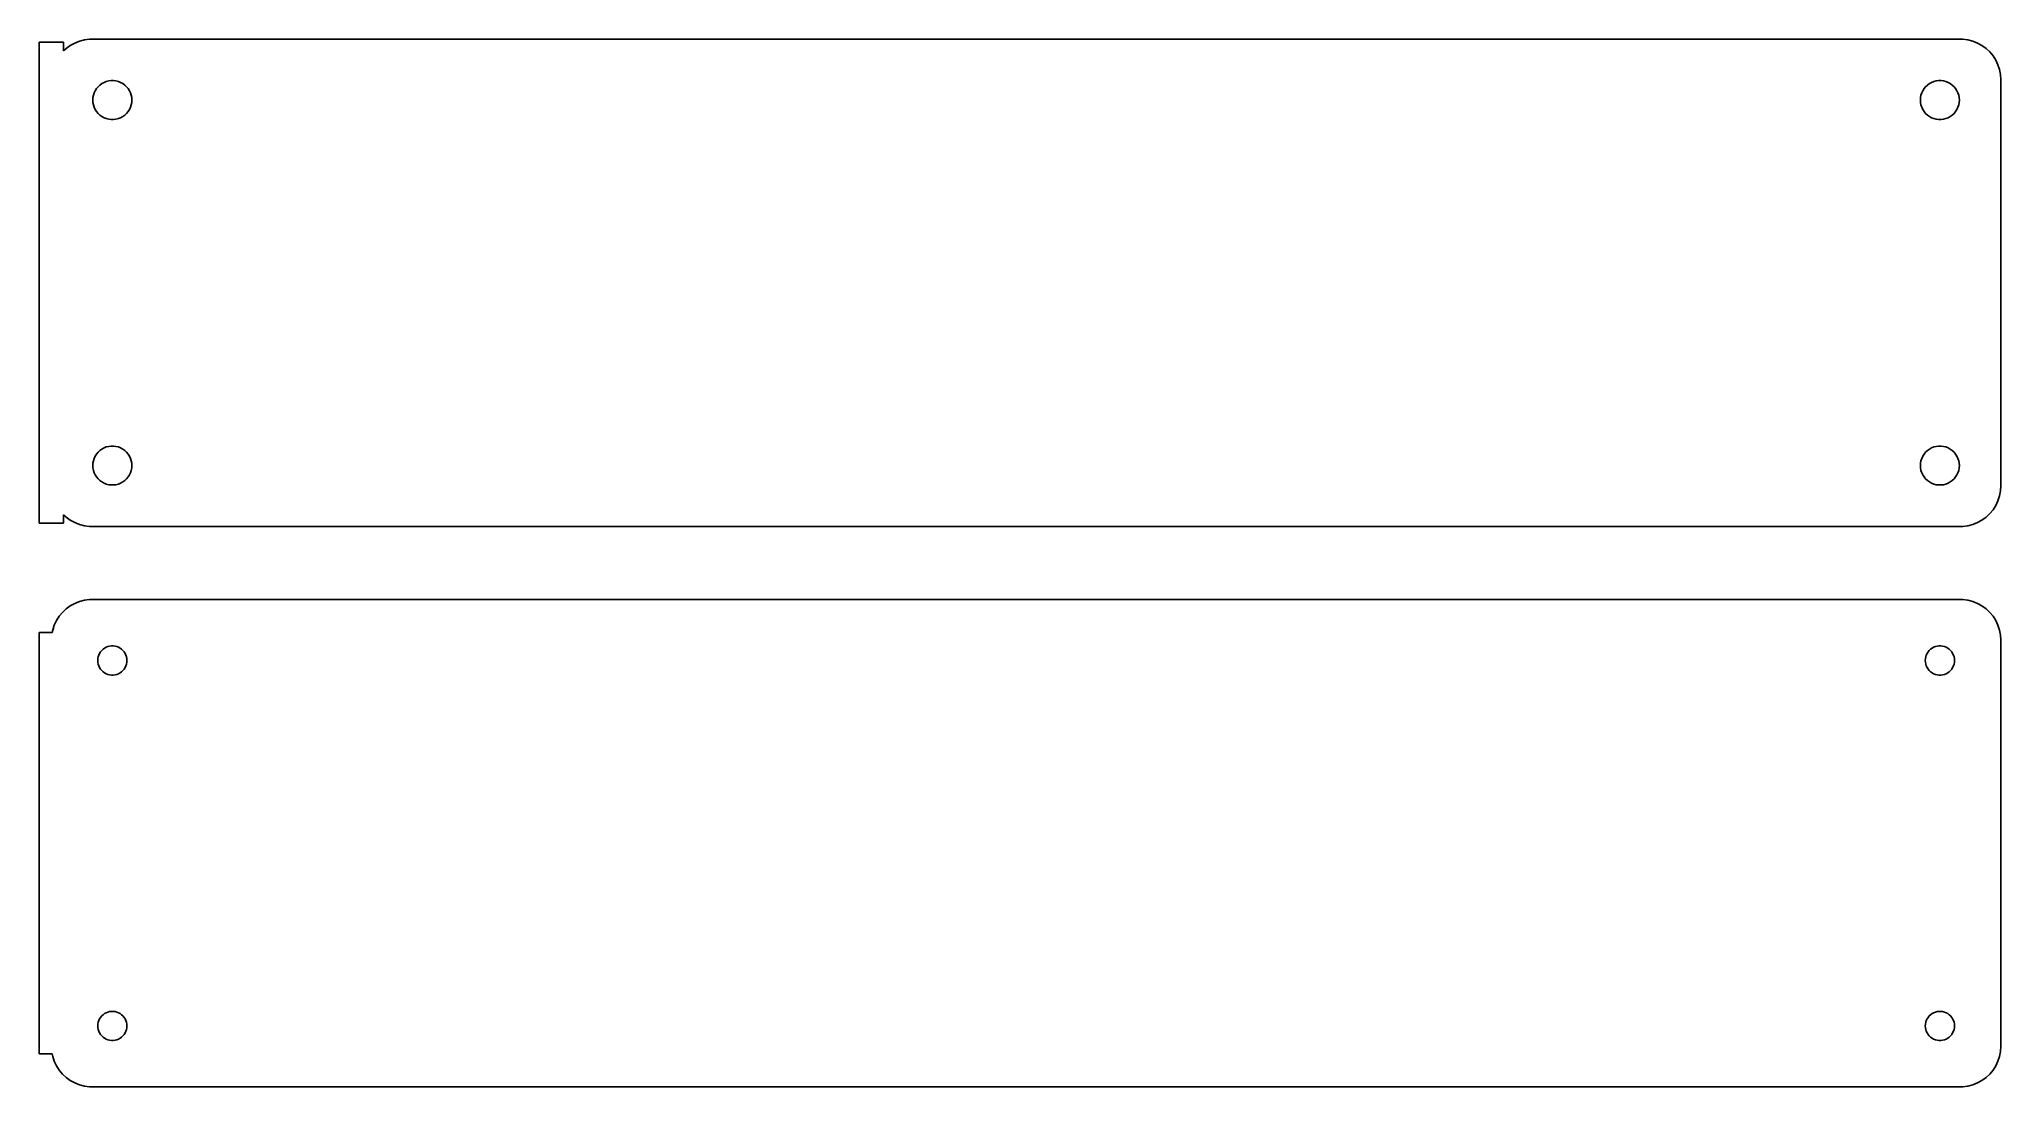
# Model space of a CAD drawing. Header units: metres. Extents: x -122 to 120, y 39 to 168.
import ezdxf

# ---------------------------------------------------------------- set-up
doc = ezdxf.new("R2010")
doc.units = ezdxf.units.M

msp = doc.modelspace()

# ---------------------------------------------------------------- linework, layer by layer
for p, q in [((-118.5, 167.615), (-121.5, 167.615)), ((-121.5, 167.615), (-121.5, 108.385)), ((-118.5, 166.559), (-118.5, 167.615)), ((-118.187, 166.853), (-118.5, 166.559)), ((-117.679, 167.222), (-118.187, 166.853)), ((-117.129, 167.524), (-117.679, 167.222)), ((-116.545, 167.755), (-117.129, 167.524)), ((-115.937, 167.911), (-116.545, 167.755)), ((-115.314, 167.99), (-115.937, 167.911)), ((115.314, 167.99), (-115.314, 167.99)), ((115.937, 167.911), (115.314, 167.99)), ((116.545, 167.755), (115.937, 167.911)), ((117.129, 167.524), (116.545, 167.755)), ((117.679, 167.222), (117.129, 167.524)), ((118.187, 166.853), (117.679, 167.222)), ((118.645, 166.423), (118.187, 166.853)), ((119.045, 165.939), (118.645, 166.423)), ((119.382, 165.409), (119.045, 165.939)), ((119.649, 164.841), (119.382, 165.409)), ((119.843, 164.243), (119.649, 164.841)), ((119.961, 163.627), (119.843, 164.243)), ((-114.603, 161.656), (-114.442, 161.911)), ((-114.442, 161.911), (-114.25, 162.143)), ((-114.25, 162.143), (-114.03, 162.349)), ((-114.03, 162.349), (-113.786, 162.526)), ((-113.786, 162.526), (-113.522, 162.672)), ((-113.522, 162.672), (-113.242, 162.783)), ((-113.242, 162.783), (-112.95, 162.857)), ((-112.95, 162.857), (-112.651, 162.895)), ((-112.651, 162.895), (-112.349, 162.895)), ((-112.349, 162.895), (-112.05, 162.857)), ((-112.05, 162.857), (-111.758, 162.783)), ((-111.758, 162.783), (-111.478, 162.672)), ((-111.478, 162.672), (-111.214, 162.526)), ((-111.214, 162.526), (-110.97, 162.349)), ((-110.97, 162.349), (-110.75, 162.143)), ((-110.75, 162.143), (-110.558, 161.911)), ((-110.558, 161.911), (-110.397, 161.656)), ((110.397, 161.656), (110.558, 161.911)), ((110.558, 161.911), (110.75, 162.143)), ((110.75, 162.143), (110.97, 162.349)), ((110.97, 162.349), (111.214, 162.526)), ((111.214, 162.526), (111.478, 162.672)), ((111.478, 162.672), (111.758, 162.783)), ((111.758, 162.783), (112.05, 162.857)), ((112.05, 162.857), (112.349, 162.895)), ((112.349, 162.895), (112.651, 162.895)), ((112.651, 162.895), (112.95, 162.857)), ((112.95, 162.857), (113.242, 162.783)), ((113.242, 162.783), (113.522, 162.672)), ((113.522, 162.672), (113.786, 162.526)), ((113.786, 162.526), (114.03, 162.349)), ((114.03, 162.349), (114.25, 162.143)), ((114.25, 162.143), (114.442, 161.911)), ((114.442, 161.911), (114.603, 161.656)), ((120, 163), (119.961, 163.627)), ((120, 113), (120, 163)), ((-114.9, 160.5), (-114.881, 160.801)), ((-114.881, 160.199), (-114.9, 160.5)), ((-114.881, 160.801), (-114.825, 161.097)), ((-114.825, 159.903), (-114.881, 160.199)), ((-114.825, 161.097), (-114.731, 161.383)), ((-114.731, 159.617), (-114.825, 159.903)), ((-114.731, 161.383), (-114.603, 161.656)), ((-114.603, 159.344), (-114.731, 159.617)), ((-110.397, 161.656), (-110.269, 161.383)), ((-110.269, 159.617), (-110.397, 159.344)), ((-110.269, 161.383), (-110.175, 161.097)), ((-110.175, 159.903), (-110.269, 159.617)), ((-110.175, 161.097), (-110.119, 160.801)), ((-110.119, 160.199), (-110.175, 159.903)), ((-110.119, 160.801), (-110.1, 160.5)), ((-110.1, 160.5), (-110.119, 160.199)), ((110.1, 160.5), (110.119, 160.801)), ((110.119, 160.199), (110.1, 160.5)), ((110.119, 160.801), (110.175, 161.097)), ((110.175, 159.903), (110.119, 160.199)), ((110.175, 161.097), (110.269, 161.383)), ((110.269, 159.617), (110.175, 159.903)), ((110.269, 161.383), (110.397, 161.656)), ((110.397, 159.344), (110.269, 159.617)), ((114.603, 161.656), (114.731, 161.383)), ((114.731, 159.617), (114.603, 159.344)), ((114.731, 161.383), (114.825, 161.097)), ((114.825, 159.903), (114.731, 159.617)), ((114.825, 161.097), (114.881, 160.801)), ((114.881, 160.199), (114.825, 159.903)), ((114.881, 160.801), (114.9, 160.5)), ((114.9, 160.5), (114.881, 160.199)), ((-114.442, 159.089), (-114.603, 159.344)), ((-114.25, 158.857), (-114.442, 159.089)), ((-114.03, 158.651), (-114.25, 158.857)), ((-113.786, 158.474), (-114.03, 158.651)), ((-113.522, 158.328), (-113.786, 158.474)), ((-113.242, 158.217), (-113.522, 158.328)), ((-112.95, 158.143), (-113.242, 158.217)), ((-112.651, 158.105), (-112.95, 158.143)), ((-112.349, 158.105), (-112.651, 158.105)), ((-112.05, 158.143), (-112.349, 158.105)), ((-111.758, 158.217), (-112.05, 158.143)), ((-111.478, 158.328), (-111.758, 158.217)), ((-111.214, 158.474), (-111.478, 158.328)), ((-110.97, 158.651), (-111.214, 158.474)), ((-110.75, 158.857), (-110.97, 158.651)), ((-110.558, 159.089), (-110.75, 158.857)), ((-110.397, 159.344), (-110.558, 159.089)), ((110.558, 159.089), (110.397, 159.344)), ((110.75, 158.857), (110.558, 159.089)), ((110.97, 158.651), (110.75, 158.857)), ((111.214, 158.474), (110.97, 158.651)), ((111.478, 158.328), (111.214, 158.474)), ((111.758, 158.217), (111.478, 158.328)), ((112.05, 158.143), (111.758, 158.217)), ((112.349, 158.105), (112.05, 158.143)), ((112.651, 158.105), (112.349, 158.105)), ((112.95, 158.143), (112.651, 158.105)), ((113.242, 158.217), (112.95, 158.143)), ((113.522, 158.328), (113.242, 158.217)), ((113.786, 158.474), (113.522, 158.328)), ((114.03, 158.651), (113.786, 158.474)), ((114.25, 158.857), (114.03, 158.651)), ((114.442, 159.089), (114.25, 158.857)), ((114.603, 159.344), (114.442, 159.089)), ((-114.881, 115.801), (-114.825, 116.097)), ((-114.825, 116.097), (-114.731, 116.383)), ((-114.731, 116.383), (-114.603, 116.656)), ((-114.603, 116.656), (-114.442, 116.911)), ((-114.442, 116.911), (-114.25, 117.143)), ((-114.25, 117.143), (-114.03, 117.349)), ((-114.03, 117.349), (-113.786, 117.526)), ((-113.786, 117.526), (-113.522, 117.672)), ((-113.522, 117.672), (-113.242, 117.783)), ((-113.242, 117.783), (-112.95, 117.857)), ((-112.95, 117.857), (-112.651, 117.895)), ((-112.651, 117.895), (-112.349, 117.895)), ((-112.349, 117.895), (-112.05, 117.857)), ((-112.05, 117.857), (-111.758, 117.783)), ((-111.758, 117.783), (-111.478, 117.672)), ((-111.478, 117.672), (-111.214, 117.526)), ((-111.214, 117.526), (-110.97, 117.349)), ((-110.97, 117.349), (-110.75, 117.143)), ((-110.75, 117.143), (-110.558, 116.911)), ((-110.558, 116.911), (-110.397, 116.656)), ((-110.397, 116.656), (-110.269, 116.383)), ((-110.269, 116.383), (-110.175, 116.097)), ((-110.175, 116.097), (-110.119, 115.801)), ((110.119, 115.801), (110.175, 116.097)), ((110.175, 116.097), (110.269, 116.383)), ((110.269, 116.383), (110.397, 116.656)), ((110.397, 116.656), (110.558, 116.911)), ((110.558, 116.911), (110.75, 117.143)), ((110.75, 117.143), (110.97, 117.349)), ((110.97, 117.349), (111.214, 117.526)), ((111.214, 117.526), (111.478, 117.672)), ((111.478, 117.672), (111.758, 117.783)), ((111.758, 117.783), (112.05, 117.857)), ((112.05, 117.857), (112.349, 117.895)), ((112.349, 117.895), (112.651, 117.895)), ((112.651, 117.895), (112.95, 117.857)), ((112.95, 117.857), (113.242, 117.783)), ((113.242, 117.783), (113.522, 117.672)), ((113.522, 117.672), (113.786, 117.526)), ((113.786, 117.526), (114.03, 117.349)), ((114.03, 117.349), (114.25, 117.143)), ((114.25, 117.143), (114.442, 116.911)), ((114.442, 116.911), (114.603, 116.656)), ((114.603, 116.656), (114.731, 116.383)), ((114.731, 116.383), (114.825, 116.097)), ((114.825, 116.097), (114.881, 115.801)), ((-114.9, 115.5), (-114.881, 115.801)), ((-114.881, 115.199), (-114.9, 115.5)), ((-114.825, 114.903), (-114.881, 115.199)), ((-114.731, 114.617), (-114.825, 114.903)), ((-114.603, 114.344), (-114.731, 114.617)), ((-114.442, 114.089), (-114.603, 114.344)), ((-114.25, 113.857), (-114.442, 114.089)), ((-114.03, 113.651), (-114.25, 113.857)), ((-113.786, 113.474), (-114.03, 113.651)), ((-110.97, 113.651), (-111.214, 113.474)), ((-110.75, 113.857), (-110.97, 113.651)), ((-110.558, 114.089), (-110.75, 113.857)), ((-110.397, 114.344), (-110.558, 114.089)), ((-110.269, 114.617), (-110.397, 114.344)), ((-110.175, 114.903), (-110.269, 114.617)), ((-110.119, 115.199), (-110.175, 114.903)), ((-110.119, 115.801), (-110.1, 115.5)), ((-110.1, 115.5), (-110.119, 115.199)), ((110.1, 115.5), (110.119, 115.801)), ((110.119, 115.199), (110.1, 115.5)), ((110.175, 114.903), (110.119, 115.199)), ((110.269, 114.617), (110.175, 114.903)), ((110.397, 114.344), (110.269, 114.617)), ((110.558, 114.089), (110.397, 114.344)), ((110.75, 113.857), (110.558, 114.089)), ((110.97, 113.651), (110.75, 113.857)), ((111.214, 113.474), (110.97, 113.651)), ((114.03, 113.651), (113.786, 113.474)), ((114.25, 113.857), (114.03, 113.651)), ((114.442, 114.089), (114.25, 113.857)), ((114.603, 114.344), (114.442, 114.089)), ((114.731, 114.617), (114.603, 114.344)), ((114.825, 114.903), (114.731, 114.617)), ((114.881, 115.199), (114.825, 114.903)), ((114.881, 115.801), (114.9, 115.5)), ((114.9, 115.5), (114.881, 115.199)), ((-113.522, 113.328), (-113.786, 113.474)), ((-113.242, 113.217), (-113.522, 113.328)), ((-112.95, 113.143), (-113.242, 113.217)), ((-112.651, 113.105), (-112.95, 113.143)), ((-112.349, 113.105), (-112.651, 113.105)), ((-112.05, 113.143), (-112.349, 113.105)), ((-111.758, 113.217), (-112.05, 113.143)), ((-111.478, 113.328), (-111.758, 113.217)), ((-111.214, 113.474), (-111.478, 113.328)), ((111.478, 113.328), (111.214, 113.474)), ((111.758, 113.217), (111.478, 113.328)), ((112.05, 113.143), (111.758, 113.217)), ((112.349, 113.105), (112.05, 113.143)), ((112.651, 113.105), (112.349, 113.105)), ((112.95, 113.143), (112.651, 113.105)), ((113.242, 113.217), (112.95, 113.143)), ((113.522, 113.328), (113.242, 113.217)), ((113.786, 113.474), (113.522, 113.328)), ((119.382, 110.591), (119.649, 111.159)), ((119.649, 111.159), (119.843, 111.757)), ((119.843, 111.757), (119.961, 112.373)), ((119.961, 112.373), (120, 113)), ((-118.5, 108.385), (-118.5, 109.441)), ((-118.5, 109.441), (-118.187, 109.147)), ((-118.187, 109.147), (-117.679, 108.778)), ((-117.679, 108.778), (-117.129, 108.476)), ((117.129, 108.476), (117.679, 108.778)), ((117.679, 108.778), (118.187, 109.147)), ((118.187, 109.147), (118.645, 109.577)), ((118.645, 109.577), (119.045, 110.061)), ((119.045, 110.061), (119.382, 110.591)), ((-121.5, 108.385), (-118.5, 108.385)), ((-117.129, 108.476), (-116.545, 108.245)), ((-116.545, 108.245), (-115.937, 108.089)), ((-115.937, 108.089), (-115.314, 108.01)), ((-115.314, 108.01), (115.314, 108.01)), ((115.314, 108.01), (115.937, 108.089)), ((115.937, 108.089), (116.545, 108.245)), ((116.545, 108.245), (117.129, 108.476)), ((-119.045, 96.9389), (-119.382, 96.4088)), ((-118.645, 97.4227), (-119.045, 96.9389)), ((-118.187, 97.8526), (-118.645, 97.4227)), ((-117.679, 98.2216), (-118.187, 97.8526)), ((-117.129, 98.5241), (-117.679, 98.2216)), ((-116.545, 98.7553), (-117.129, 98.5241)), ((-115.937, 98.9114), (-116.545, 98.7553)), ((-115.314, 98.9901), (-115.937, 98.9114)), ((115.314, 98.9901), (-115.314, 98.9901)), ((115.937, 98.9114), (115.314, 98.9901)), ((116.545, 98.7553), (115.937, 98.9114)), ((117.129, 98.5241), (116.545, 98.7553)), ((117.679, 98.2216), (117.129, 98.5241)), ((118.187, 97.8526), (117.679, 98.2216)), ((118.645, 97.4227), (118.187, 97.8526)), ((119.045, 96.9389), (118.645, 97.4227)), ((119.382, 96.4088), (119.045, 96.9389)), ((-119.9, 94.9442), (-121.5, 94.9442)), ((-121.5, 94.9442), (-121.5, 43.0558)), ((-119.843, 95.2434), (-119.9, 94.9442)), ((-119.649, 95.8406), (-119.843, 95.2434)), ((-119.382, 96.4088), (-119.649, 95.8406)), ((119.649, 95.8406), (119.382, 96.4088)), ((119.843, 95.2434), (119.649, 95.8406)), ((119.961, 94.6267), (119.843, 95.2434)), ((120, 94), (119.961, 94.6267)), ((-114.286, 91.7256), (-114.243, 91.9476)), ((-114.243, 91.9476), (-114.174, 92.1626)), ((-114.174, 92.1626), (-114.077, 92.3672)), ((-114.077, 92.3672), (-113.956, 92.558)), ((-113.956, 92.558), (-113.812, 92.7322)), ((-113.812, 92.7322), (-113.647, 92.8869)), ((-113.647, 92.8869), (-113.464, 93.0198)), ((-113.464, 93.0198), (-113.266, 93.1287)), ((-113.266, 93.1287), (-113.056, 93.2119)), ((-113.056, 93.2119), (-112.837, 93.2681)), ((-112.837, 93.2681), (-112.613, 93.2964)), ((-112.613, 93.2964), (-112.387, 93.2964)), ((-112.387, 93.2964), (-112.163, 93.2681)), ((-112.163, 93.2681), (-111.944, 93.2119)), ((-111.944, 93.2119), (-111.734, 93.1287)), ((-111.734, 93.1287), (-111.536, 93.0198)), ((-111.536, 93.0198), (-111.353, 92.8869)), ((-111.353, 92.8869), (-111.188, 92.7322)), ((-111.188, 92.7322), (-111.044, 92.558)), ((-111.044, 92.558), (-110.923, 92.3672)), ((-110.923, 92.3672), (-110.826, 92.1626)), ((-110.826, 92.1626), (-110.757, 91.9476)), ((-110.757, 91.9476), (-110.714, 91.7256)), ((110.714, 91.7256), (110.757, 91.9476)), ((110.757, 91.9476), (110.826, 92.1626)), ((110.826, 92.1626), (110.923, 92.3672)), ((110.923, 92.3672), (111.044, 92.558)), ((111.044, 92.558), (111.188, 92.7322)), ((111.188, 92.7322), (111.353, 92.8869)), ((111.353, 92.8869), (111.536, 93.0198)), ((111.536, 93.0198), (111.734, 93.1287)), ((111.734, 93.1287), (111.944, 93.2119)), ((111.944, 93.2119), (112.163, 93.2681)), ((112.163, 93.2681), (112.387, 93.2964)), ((112.387, 93.2964), (112.613, 93.2964)), ((112.613, 93.2964), (112.837, 93.2681)), ((112.837, 93.2681), (113.056, 93.2119)), ((113.056, 93.2119), (113.266, 93.1287)), ((113.266, 93.1287), (113.464, 93.0198)), ((113.464, 93.0198), (113.647, 92.8869)), ((113.647, 92.8869), (113.812, 92.7322)), ((113.812, 92.7322), (113.956, 92.558)), ((113.956, 92.558), (114.077, 92.3672)), ((114.077, 92.3672), (114.174, 92.1626)), ((114.174, 92.1626), (114.243, 91.9476)), ((114.243, 91.9476), (114.286, 91.7256)), ((120, 44), (120, 94)), ((-114.3, 91.5), (-114.286, 91.7256)), ((-114.286, 91.2744), (-114.3, 91.5)), ((-114.243, 91.0524), (-114.286, 91.2744)), ((-114.174, 90.8374), (-114.243, 91.0524)), ((-114.077, 90.6328), (-114.174, 90.8374)), ((-113.956, 90.442), (-114.077, 90.6328)), ((-113.812, 90.2678), (-113.956, 90.442)), ((-113.647, 90.1131), (-113.812, 90.2678)), ((-113.464, 89.9802), (-113.647, 90.1131)), ((-113.266, 89.8713), (-113.464, 89.9802)), ((-113.056, 89.7881), (-113.266, 89.8713)), ((-112.837, 89.7319), (-113.056, 89.7881)), ((-112.613, 89.7036), (-112.837, 89.7319)), ((-112.387, 89.7036), (-112.613, 89.7036)), ((-112.163, 89.7319), (-112.387, 89.7036)), ((-111.944, 89.7881), (-112.163, 89.7319)), ((-111.734, 89.8713), (-111.944, 89.7881)), ((-111.536, 89.9802), (-111.734, 89.8713)), ((-111.353, 90.1131), (-111.536, 89.9802)), ((-111.188, 90.2678), (-111.353, 90.1131)), ((-111.044, 90.442), (-111.188, 90.2678)), ((-110.923, 90.6328), (-111.044, 90.442)), ((-110.826, 90.8374), (-110.923, 90.6328)), ((-110.757, 91.0524), (-110.826, 90.8374)), ((-110.714, 91.2744), (-110.757, 91.0524)), ((-110.714, 91.7256), (-110.7, 91.5)), ((-110.7, 91.5), (-110.714, 91.2744)), ((110.7, 91.5), (110.714, 91.7256)), ((110.714, 91.2744), (110.7, 91.5)), ((110.757, 91.0524), (110.714, 91.2744)), ((110.826, 90.8374), (110.757, 91.0524)), ((110.923, 90.6328), (110.826, 90.8374)), ((111.044, 90.442), (110.923, 90.6328)), ((111.188, 90.2678), (111.044, 90.442)), ((111.353, 90.1131), (111.188, 90.2678)), ((111.536, 89.9802), (111.353, 90.1131)), ((111.734, 89.8713), (111.536, 89.9802)), ((111.944, 89.7881), (111.734, 89.8713)), ((112.163, 89.7319), (111.944, 89.7881)), ((112.387, 89.7036), (112.163, 89.7319)), ((112.613, 89.7036), (112.387, 89.7036)), ((112.837, 89.7319), (112.613, 89.7036)), ((113.056, 89.7881), (112.837, 89.7319)), ((113.266, 89.8713), (113.056, 89.7881)), ((113.464, 89.9802), (113.266, 89.8713)), ((113.647, 90.1131), (113.464, 89.9802)), ((113.812, 90.2678), (113.647, 90.1131)), ((113.956, 90.442), (113.812, 90.2678)), ((114.077, 90.6328), (113.956, 90.442)), ((114.174, 90.8374), (114.077, 90.6328)), ((114.243, 91.0524), (114.174, 90.8374)), ((114.286, 91.2744), (114.243, 91.0524)), ((114.286, 91.7256), (114.3, 91.5)), ((114.3, 91.5), (114.286, 91.2744)), ((-114.3, 46.5), (-114.286, 46.7256)), ((-114.286, 46.2744), (-114.3, 46.5)), ((-114.286, 46.7256), (-114.243, 46.9476)), ((-114.243, 46.0524), (-114.286, 46.2744)), ((-114.243, 46.9476), (-114.174, 47.1626)), ((-114.174, 45.8374), (-114.243, 46.0524)), ((-114.174, 47.1626), (-114.077, 47.3672)), ((-114.077, 47.3672), (-113.956, 47.558)), ((-113.956, 47.558), (-113.812, 47.7322)), ((-113.812, 47.7322), (-113.647, 47.8869)), ((-113.647, 47.8869), (-113.464, 48.0198)), ((-113.464, 48.0198), (-113.266, 48.1287)), ((-113.266, 48.1287), (-113.056, 48.2119)), ((-113.056, 48.2119), (-112.837, 48.2681)), ((-112.837, 48.2681), (-112.613, 48.2964)), ((-112.613, 48.2964), (-112.387, 48.2964)), ((-112.387, 48.2964), (-112.163, 48.2681)), ((-112.163, 48.2681), (-111.944, 48.2119)), ((-111.944, 48.2119), (-111.734, 48.1287)), ((-111.734, 48.1287), (-111.536, 48.0198)), ((-111.536, 48.0198), (-111.353, 47.8869)), ((-111.353, 47.8869), (-111.188, 47.7322)), ((-111.188, 47.7322), (-111.044, 47.558)), ((-111.044, 47.558), (-110.923, 47.3672)), ((-110.923, 47.3672), (-110.826, 47.1626)), ((-110.826, 47.1626), (-110.757, 46.9476)), ((-110.757, 46.0524), (-110.826, 45.8374)), ((-110.757, 46.9476), (-110.714, 46.7256)), ((-110.714, 46.2744), (-110.757, 46.0524)), ((-110.714, 46.7256), (-110.7, 46.5)), ((-110.7, 46.5), (-110.714, 46.2744)), ((110.7, 46.5), (110.714, 46.7256)), ((110.714, 46.2744), (110.7, 46.5)), ((110.714, 46.7256), (110.757, 46.9476)), ((110.757, 46.0524), (110.714, 46.2744)), ((110.757, 46.9476), (110.826, 47.1626)), ((110.826, 45.8374), (110.757, 46.0524)), ((110.826, 47.1626), (110.923, 47.3672)), ((110.923, 47.3672), (111.044, 47.558)), ((111.044, 47.558), (111.188, 47.7322)), ((111.188, 47.7322), (111.353, 47.8869)), ((111.353, 47.8869), (111.536, 48.0198)), ((111.536, 48.0198), (111.734, 48.1287)), ((111.734, 48.1287), (111.944, 48.2119)), ((111.944, 48.2119), (112.163, 48.2681)), ((112.163, 48.2681), (112.387, 48.2964)), ((112.387, 48.2964), (112.613, 48.2964)), ((112.613, 48.2964), (112.837, 48.2681)), ((112.837, 48.2681), (113.056, 48.2119)), ((113.056, 48.2119), (113.266, 48.1287)), ((113.266, 48.1287), (113.464, 48.0198)), ((113.464, 48.0198), (113.647, 47.8869)), ((113.647, 47.8869), (113.812, 47.7322)), ((113.812, 47.7322), (113.956, 47.558)), ((113.956, 47.558), (114.077, 47.3672)), ((114.077, 47.3672), (114.174, 47.1626)), ((114.174, 47.1626), (114.243, 46.9476)), ((114.243, 46.0524), (114.174, 45.8374)), ((114.243, 46.9476), (114.286, 46.7256)), ((114.286, 46.2744), (114.243, 46.0524)), ((114.286, 46.7256), (114.3, 46.5)), ((114.3, 46.5), (114.286, 46.2744)), ((-114.077, 45.6328), (-114.174, 45.8374)), ((-113.956, 45.442), (-114.077, 45.6328)), ((-113.812, 45.2678), (-113.956, 45.442)), ((-113.647, 45.1131), (-113.812, 45.2678)), ((-113.464, 44.9802), (-113.647, 45.1131)), ((-113.266, 44.8713), (-113.464, 44.9802)), ((-113.056, 44.7881), (-113.266, 44.8713)), ((-112.837, 44.7319), (-113.056, 44.7881)), ((-112.613, 44.7036), (-112.837, 44.7319)), ((-112.387, 44.7036), (-112.613, 44.7036)), ((-112.163, 44.7319), (-112.387, 44.7036)), ((-111.944, 44.7881), (-112.163, 44.7319)), ((-111.734, 44.8713), (-111.944, 44.7881)), ((-111.536, 44.9802), (-111.734, 44.8713)), ((-111.353, 45.1131), (-111.536, 44.9802)), ((-111.188, 45.2678), (-111.353, 45.1131)), ((-111.044, 45.442), (-111.188, 45.2678)), ((-110.923, 45.6328), (-111.044, 45.442)), ((-110.826, 45.8374), (-110.923, 45.6328)), ((110.923, 45.6328), (110.826, 45.8374)), ((111.044, 45.442), (110.923, 45.6328)), ((111.188, 45.2678), (111.044, 45.442)), ((111.353, 45.1131), (111.188, 45.2678)), ((111.536, 44.9802), (111.353, 45.1131)), ((111.734, 44.8713), (111.536, 44.9802)), ((111.944, 44.7881), (111.734, 44.8713)), ((112.163, 44.7319), (111.944, 44.7881)), ((112.387, 44.7036), (112.163, 44.7319)), ((112.613, 44.7036), (112.387, 44.7036)), ((112.837, 44.7319), (112.613, 44.7036)), ((113.056, 44.7881), (112.837, 44.7319)), ((113.266, 44.8713), (113.056, 44.7881)), ((113.464, 44.9802), (113.266, 44.8713)), ((113.647, 45.1131), (113.464, 44.9802)), ((113.812, 45.2678), (113.647, 45.1131)), ((113.956, 45.442), (113.812, 45.2678)), ((114.077, 45.6328), (113.956, 45.442)), ((114.174, 45.8374), (114.077, 45.6328)), ((119.961, 43.3733), (120, 44)), ((-121.5, 43.0558), (-119.9, 43.0558)), ((-119.9, 43.0558), (-119.843, 42.7566)), ((-119.843, 42.7566), (-119.649, 42.1594)), ((-119.649, 42.1594), (-119.382, 41.5912)), ((-119.382, 41.5912), (-119.045, 41.0611)), ((-119.045, 41.0611), (-118.645, 40.5773)), ((118.645, 40.5773), (119.045, 41.0611)), ((119.045, 41.0611), (119.382, 41.5912)), ((119.382, 41.5912), (119.649, 42.1594)), ((119.649, 42.1594), (119.843, 42.7566)), ((119.843, 42.7566), (119.961, 43.3733)), ((-118.645, 40.5773), (-118.187, 40.1474)), ((-118.187, 40.1474), (-117.679, 39.7784)), ((-117.679, 39.7784), (-117.129, 39.4759)), ((-117.129, 39.4759), (-116.545, 39.2447)), ((-116.545, 39.2447), (-115.937, 39.0886)), ((-115.937, 39.0886), (-115.314, 39.0099)), ((-115.314, 39.0099), (115.314, 39.0099)), ((115.314, 39.0099), (115.937, 39.0886)), ((115.937, 39.0886), (116.545, 39.2447)), ((116.545, 39.2447), (117.129, 39.4759)), ((117.129, 39.4759), (117.679, 39.7784)), ((117.679, 39.7784), (118.187, 40.1474)), ((118.187, 40.1474), (118.645, 40.5773))]:
    msp.add_line(p, q)

doc.saveas('drawing.dxf')
